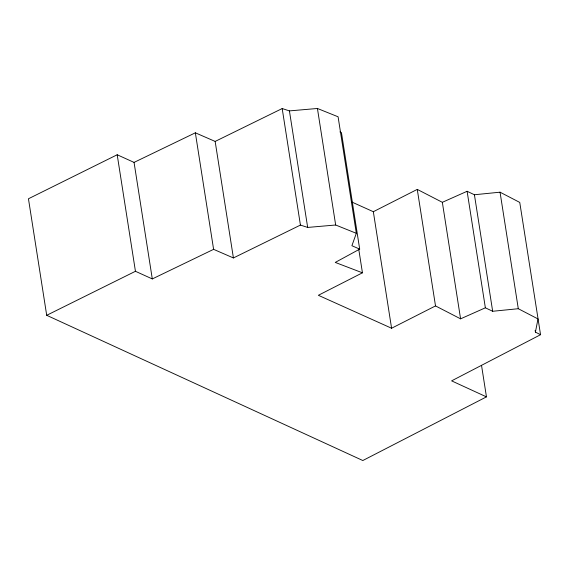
<?xml version="1.0" encoding="UTF-8"?>
<svg xmlns="http://www.w3.org/2000/svg" width="569" height="569" viewBox="0 0 569 569"><rect width="100%" height="100%" fill="white"/><g stroke="black" fill="none" stroke-linecap="round" stroke-linejoin="round"><path stroke-width="0.85" d="M481.523 365.326L486.459 396.87L451.608 380.86L540.55 334.714L535.415 332.118L537.997 318.946L518.295 308.718L492.669 311.271L485.364 307.808L460.584 318.839L435.513 305.916L417.262 189.392L373.335 211.711L351.614 201.938M486.459 396.87L362.823 460.527L46.701 315.297L28.45 198.766L117.193 154.761L134.056 162.4L195.352 132.812L215.16 141.425L282.188 108.551L289.422 110.898L317.424 108.473L338.086 116.787L356.329 233.311L351.905 245.716L359.693 249.13L341.45 132.598L339.892 131.916M359.693 249.13L335.255 262.423L362.446 272.814L358.74 249.158M362.446 272.814L318.363 295.297L391.586 328.242L435.513 305.916M46.701 315.297L135.443 271.292L152.3 278.931L213.603 249.343L233.411 257.949L300.432 225.082L307.673 227.429L335.667 225.004L356.329 233.311M417.262 189.392L442.341 202.308L467.113 191.284L474.418 194.747L500.044 192.187L519.753 202.422L540.55 334.714M535.144 330.361L535.415 332.118M500.044 192.187L518.295 308.718M474.418 194.747L492.669 311.271M467.113 191.284L485.364 307.808M442.341 202.308L460.584 318.839M373.335 211.711L391.586 328.242M317.424 108.473L335.667 225.004M289.422 110.898L307.673 227.429M282.188 108.551L300.432 225.082M215.16 141.425L233.411 257.949M195.352 132.812L213.603 249.343M134.056 162.4L152.3 278.931M117.193 154.761L135.443 271.292"/></g></svg>
